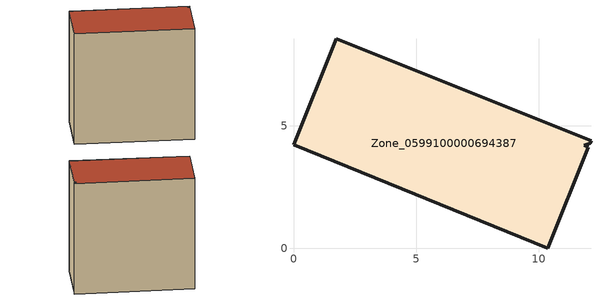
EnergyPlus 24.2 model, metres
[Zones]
Zone_0599100000694387
 floor ground (C_G): 0,4.23 1.75,8.55 12.13,4.39 12.09,4.29 11.85,4.21 12.03,4.13 10.37,0 z0
 wall outside (C_F): 1.75,8.55 0,4.23 10.37,0 12.03,4.13 11.85,4.21 12.09,4.29 12.13,4.39 1.75,8.55 z0:11.41
 roof outside (C_R): 11.85,4.21 12.09,4.29 12.13,4.39 1.75,8.55 0,4.23 10.37,0 12.03,4.13 z11.41
[BUILDING]
Pand.0599100000694387: North Axis=0; Terrain=City; Loads Convergence Tolerance Value=0.04; Temperature Convergence Tolerance Value=0.4; Solar Distribution=FullExterior; Maximum Number of Warmup Days=25; Minimum Number of Warmup Days=1
[Site:Location]
Rotterdam.The.Hague.AP_ZH_NLD Design_Conditions: Latitude=51.96; Longitude=4.45; Time Zone=1; Elevation=-4.5
[SITE:GROUNDTEMPERATURE:BUILDINGSURFACE]
18, 18, 18, 18, 18, 18, 18, 18, 18, 18, 18, 18
[MATERIAL] Thermal Absorptance=0.9; Solar Absorptance=0.7; Visible Absorptance=0.7
Name | Roughness | Thickness | Conductivity | Density | Specific Heat
G.TI.1946 | MediumSmooth | 0.15 | 1 | 540 | 1210
F.TI.1946 | Rough | 0.3 | 0.857143 | 1920 | 840
R.TI.1946 | MediumRough | 0.2 | 0.1 | 1500 | 1000
[CONSTRUCTION]
C_G: G.TI.1946
C_F: F.TI.1946
C_R: R.TI.1946
[ZONE]
Zone_0599100000694387: Type=1; Multiplier=1; Ceiling Height=Autocalculate; Volume=Autocalculate; Floor Area=autocalculate; Part of Total Floor Area=Yes
[ZONEINFILTRATION:DESIGNFLOWRATE]
Infil_Zone_0599100000694387: Zone or ZoneList or Space or SpaceList=Zone_0599100000694387; Schedule=AlwaysOn; Design Flow Rate Calculation Method=Flow/Area; Flow Rate per Floor Area=0.003; Constant Term Coefficient=1; Temperature Term Coefficient=0; Velocity Term Coefficient=0; Velocity Squared Term Coefficient=0
[HVACTEMPLATE:ZONE:IDEALLOADSAIRSYSTEM]
Zone_0599100000694387: Maximum Heating Supply Air Temperature=50; Minimum Cooling Supply Air Temperature=13; Maximum Heating Supply Air Humidity Ratio=0.0156; Minimum Cooling Supply Air Humidity Ratio=0.0077; Heating Limit=NoLimit; Cooling Limit=NoLimit; Dehumidification Control Type=ConstantSensibleHeatRatio; Cooling Sensible Heat Ratio=0.7; Dehumidification Setpoint=60; Humidification Control Type=None; Humidification Setpoint=30; Outdoor Air Method=None; Outdoor Air Flow Rate per Person=0.00944; Outdoor Air Flow Rate per Zone Floor Area=0; Outdoor Air Flow Rate per Zone=0; Demand Controlled Ventilation Type=None; Outdoor Air Economizer Type=NoEconomizer; Heat Recovery Type=None; Sensible Heat Recovery Effectiveness=0.7; Latent Heat Recovery Effectiveness=0.65
[ZONECONTROL:THERMOSTAT]
ThermostatControl_Zone_0599100000694387: Zone or ZoneList=Zone_0599100000694387; Control Type Schedule=DualSetpointControlType; Control 1=Thermostat_Zone_0599100000694387; Temperature Difference Between Cutout And Setpoint=0
[THERMOSTATSETPOINT:DUALSETPOINT]
Thermostat_Zone_0599100000694387: Heating Setpoint Temperature Schedule=HeatingSetpoint_Zone_0599100000694387; Cooling Setpoint Temperature Schedule=CoolingSetpoint_Zone_0599100000694387
[SCHEDULE:COMPACT]
HeatingSetpoint_Zone_0599100000694387: Through: 12/31, For: AllDays, Until: 24:00, 21
CoolingSetpoint_Zone_0599100000694387: Through: 12/31, For: AllDays, Until: 24:00, 24
DualSetpointControlType: Through: 12/31, For: AllDays, Until: 24:00, 4
AlwaysOn: Through: 12/31, For: AllDays, Until: 24:00, 1
